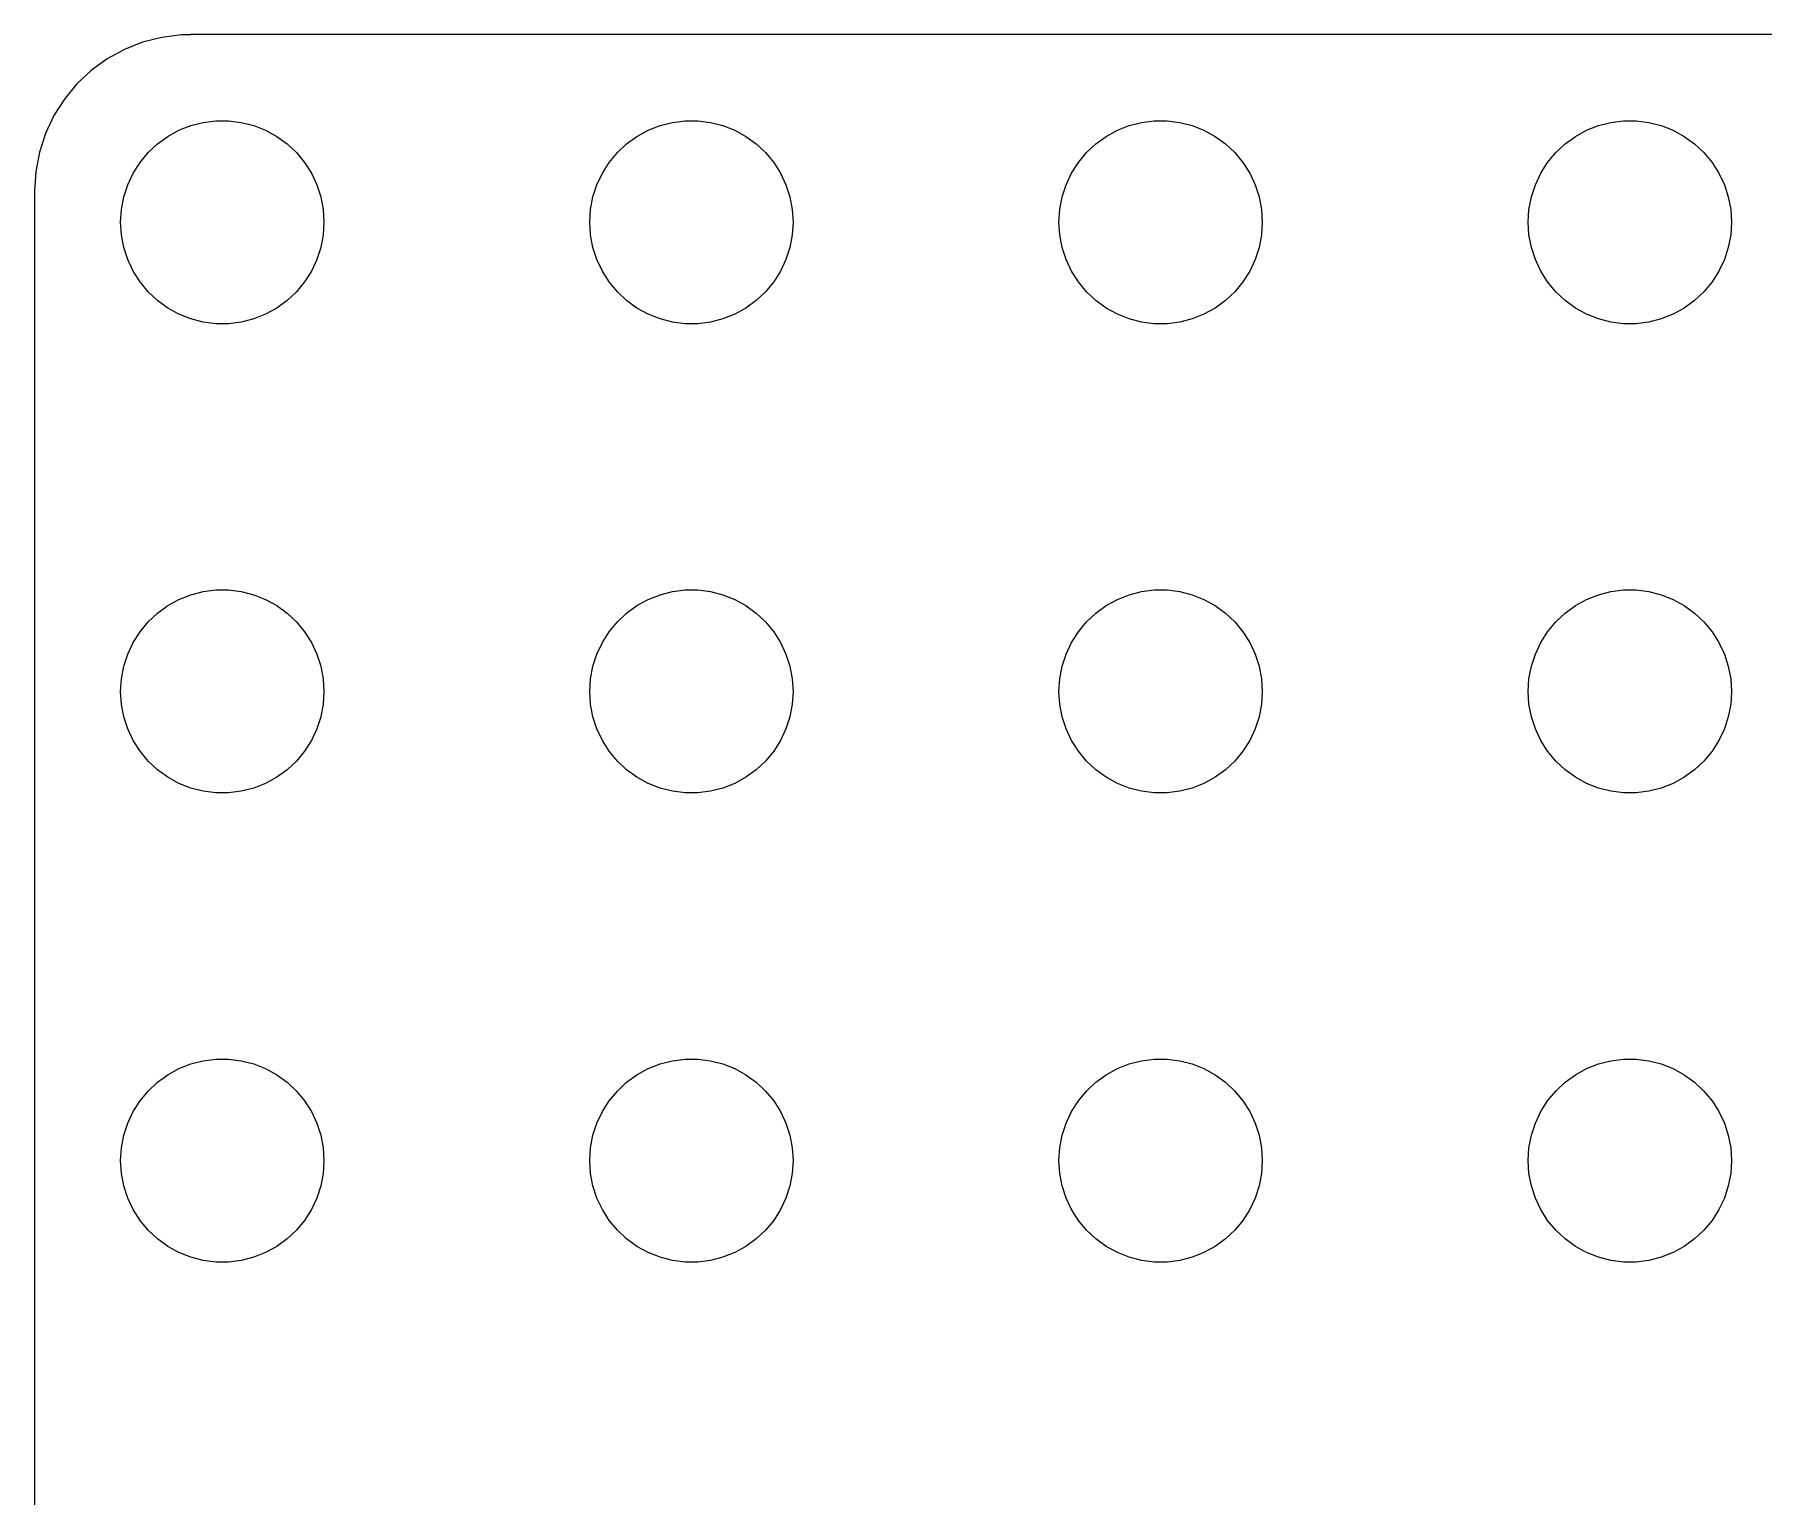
# Model space of a CAD drawing. Header units: metres. Extents: x 9 to 111, y 9 to 111.
# Drawn here: x 9 to 64.3, y 64.3 to 111 of the extents above; entities that cross this region are included whole.
import ezdxf

# ---------------------------------------------------------------- set-up
doc = ezdxf.new("R2010")
doc.units = ezdxf.units.M

msp = doc.modelspace()

# ---------------------------------------------------------------- linework, layer by layer
for p, q in [((12.4549, 110.755), (11.8711, 110.524)), ((13.0631, 110.911), (12.4549, 110.755)), ((13.686, 110.99), (13.0631, 110.911)), ((14, 110.99), (13.686, 110.99)), ((106, 111), (14, 111)), ((14, 111), (14, 110.99)), ((11.3209, 110.222), (10.8129, 109.853)), ((11.8711, 110.524), (11.3209, 110.222)), ((10.8129, 109.853), (10.3551, 109.423)), ((9.9549, 108.939), (9.6184, 108.409)), ((10.3551, 109.423), (9.9549, 108.939)), ((9.6184, 108.409), (9.3511, 107.841)), ((9.3511, 107.841), (9.1571, 107.243)), ((13.2586, 107.744), (13.6162, 107.941)), ((13.6162, 107.941), (13.9957, 108.091)), ((13.9957, 108.091), (14.391, 108.192)), ((14.391, 108.192), (14.7959, 108.244)), ((14.7959, 108.244), (15.2041, 108.244)), ((15.2041, 108.244), (15.609, 108.192)), ((15.609, 108.192), (16.0043, 108.091)), ((16.0043, 108.091), (16.3838, 107.941)), ((16.3838, 107.941), (16.7414, 107.744)), ((28.2586, 107.744), (28.6162, 107.941)), ((28.6162, 107.941), (28.9957, 108.091)), ((28.9957, 108.091), (29.391, 108.192)), ((29.391, 108.192), (29.7959, 108.244)), ((29.7959, 108.244), (30.2041, 108.244)), ((30.2041, 108.244), (30.609, 108.192)), ((30.609, 108.192), (31.0043, 108.091)), ((31.0043, 108.091), (31.3838, 107.941)), ((31.3838, 107.941), (31.7414, 107.744)), ((43.2586, 107.744), (43.6162, 107.941)), ((43.6162, 107.941), (43.9957, 108.091)), ((43.9957, 108.091), (44.391, 108.192)), ((44.391, 108.192), (44.7959, 108.244)), ((44.7959, 108.244), (45.2041, 108.244)), ((45.2041, 108.244), (45.609, 108.192)), ((45.609, 108.192), (46.0043, 108.091)), ((46.0043, 108.091), (46.3838, 107.941)), ((46.3838, 107.941), (46.7414, 107.744)), ((58.2586, 107.744), (58.6162, 107.941)), ((58.6162, 107.941), (58.9957, 108.091)), ((58.9957, 108.091), (59.391, 108.192)), ((59.391, 108.192), (59.7959, 108.244)), ((59.7959, 108.244), (60.2041, 108.244)), ((60.2041, 108.244), (60.609, 108.192)), ((60.609, 108.192), (61.0043, 108.091)), ((61.0043, 108.091), (61.3838, 107.941)), ((61.3838, 107.941), (61.7414, 107.744)), ((9.1571, 107.243), (9.0394, 106.627)), ((12.3707, 106.91), (12.6308, 107.225)), ((12.6308, 107.225), (12.9284, 107.504)), ((12.9284, 107.504), (13.2586, 107.744)), ((16.7414, 107.744), (17.0716, 107.504)), ((17.0716, 107.504), (17.3691, 107.225)), ((17.3691, 107.225), (17.6293, 106.91)), ((27.3707, 106.91), (27.6308, 107.225)), ((27.6308, 107.225), (27.9284, 107.504)), ((27.9284, 107.504), (28.2586, 107.744)), ((31.7414, 107.744), (32.0716, 107.504)), ((32.0716, 107.504), (32.3691, 107.225)), ((32.3691, 107.225), (32.6293, 106.91)), ((42.3707, 106.91), (42.6308, 107.225)), ((42.6308, 107.225), (42.9284, 107.504)), ((42.9284, 107.504), (43.2586, 107.744)), ((46.7414, 107.744), (47.0716, 107.504)), ((47.0716, 107.504), (47.3691, 107.225)), ((47.3691, 107.225), (47.6293, 106.91)), ((57.3707, 106.91), (57.6308, 107.225)), ((57.6308, 107.225), (57.9284, 107.504)), ((57.9284, 107.504), (58.2586, 107.744)), ((61.7414, 107.744), (62.0716, 107.504)), ((62.0716, 107.504), (62.3691, 107.225)), ((62.3691, 107.225), (62.6293, 106.91)), ((12.152, 106.566), (12.3707, 106.91)), ((17.6293, 106.91), (17.848, 106.566)), ((27.152, 106.566), (27.3707, 106.91)), ((32.6293, 106.91), (32.848, 106.566)), ((42.152, 106.566), (42.3707, 106.91)), ((47.6293, 106.91), (47.848, 106.566)), ((57.152, 106.566), (57.3707, 106.91)), ((62.6293, 106.91), (62.848, 106.566)), ((9.0394, 106.627), (9, 106)), ((11.8521, 105.808), (11.9782, 106.196)), ((11.9782, 106.196), (12.152, 106.566)), ((17.848, 106.566), (18.0218, 106.196)), ((18.0218, 106.196), (18.1479, 105.808)), ((26.8521, 105.808), (26.9782, 106.196)), ((26.9782, 106.196), (27.152, 106.566)), ((32.848, 106.566), (33.0218, 106.196)), ((33.0218, 106.196), (33.1479, 105.808)), ((41.8521, 105.808), (41.9782, 106.196)), ((41.9782, 106.196), (42.152, 106.566)), ((47.848, 106.566), (48.0218, 106.196)), ((48.0218, 106.196), (48.1479, 105.808)), ((56.8521, 105.808), (56.9782, 106.196)), ((56.9782, 106.196), (57.152, 106.566)), ((62.848, 106.566), (63.0218, 106.196)), ((63.0218, 106.196), (63.1479, 105.808)), ((9, 106), (9, 14)), ((11.7756, 105.407), (11.8521, 105.808)), ((18.1479, 105.808), (18.2244, 105.407)), ((26.7756, 105.407), (26.8521, 105.808)), ((33.1479, 105.808), (33.2244, 105.407)), ((41.7756, 105.407), (41.8521, 105.808)), ((48.1479, 105.808), (48.2244, 105.407)), ((56.7756, 105.407), (56.8521, 105.808)), ((63.1479, 105.808), (63.2244, 105.407)), ((11.75, 105), (11.7756, 105.407)), ((18.2244, 105.407), (18.25, 105)), ((26.75, 105), (26.7756, 105.407)), ((33.2244, 105.407), (33.25, 105)), ((41.75, 105), (41.7756, 105.407)), ((48.2244, 105.407), (48.25, 105)), ((56.75, 105), (56.7756, 105.407)), ((63.2244, 105.407), (63.25, 105)), ((11.7756, 104.593), (11.75, 105)), ((11.8521, 104.192), (11.7756, 104.593)), ((18.2244, 104.593), (18.1479, 104.192)), ((18.25, 105), (18.2244, 104.593)), ((26.7756, 104.593), (26.75, 105)), ((26.8521, 104.192), (26.7756, 104.593)), ((33.2244, 104.593), (33.1479, 104.192)), ((33.25, 105), (33.2244, 104.593)), ((41.7756, 104.593), (41.75, 105)), ((41.8521, 104.192), (41.7756, 104.593)), ((48.2244, 104.593), (48.1479, 104.192)), ((48.25, 105), (48.2244, 104.593)), ((56.7756, 104.593), (56.75, 105)), ((56.8521, 104.192), (56.7756, 104.593)), ((63.2244, 104.593), (63.1479, 104.192)), ((63.25, 105), (63.2244, 104.593)), ((11.9782, 103.804), (11.8521, 104.192)), ((18.1479, 104.192), (18.0218, 103.804)), ((26.9782, 103.804), (26.8521, 104.192)), ((33.1479, 104.192), (33.0218, 103.804)), ((41.9782, 103.804), (41.8521, 104.192)), ((48.1479, 104.192), (48.0218, 103.804)), ((56.9782, 103.804), (56.8521, 104.192)), ((63.1479, 104.192), (63.0218, 103.804)), ((12.152, 103.434), (11.9782, 103.804)), ((12.3707, 103.09), (12.152, 103.434)), ((17.848, 103.434), (17.6293, 103.09)), ((18.0218, 103.804), (17.848, 103.434)), ((27.152, 103.434), (26.9782, 103.804)), ((27.3707, 103.09), (27.152, 103.434)), ((32.848, 103.434), (32.6293, 103.09)), ((33.0218, 103.804), (32.848, 103.434)), ((42.152, 103.434), (41.9782, 103.804)), ((42.3707, 103.09), (42.152, 103.434)), ((47.848, 103.434), (47.6293, 103.09)), ((48.0218, 103.804), (47.848, 103.434)), ((57.152, 103.434), (56.9782, 103.804)), ((57.3707, 103.09), (57.152, 103.434)), ((62.848, 103.434), (62.6293, 103.09)), ((63.0218, 103.804), (62.848, 103.434)), ((12.6308, 102.775), (12.3707, 103.09)), ((17.6293, 103.09), (17.3691, 102.775)), ((27.6308, 102.775), (27.3707, 103.09)), ((32.6293, 103.09), (32.3691, 102.775)), ((42.6308, 102.775), (42.3707, 103.09)), ((47.6293, 103.09), (47.3691, 102.775)), ((57.6308, 102.775), (57.3707, 103.09)), ((62.6293, 103.09), (62.3691, 102.775)), ((12.9284, 102.496), (12.6308, 102.775)), ((13.2586, 102.256), (12.9284, 102.496)), ((13.6162, 102.059), (13.2586, 102.256)), ((16.7414, 102.256), (16.3838, 102.059)), ((17.0716, 102.496), (16.7414, 102.256)), ((17.3691, 102.775), (17.0716, 102.496)), ((27.9284, 102.496), (27.6308, 102.775)), ((28.2586, 102.256), (27.9284, 102.496)), ((28.6162, 102.059), (28.2586, 102.256)), ((31.7414, 102.256), (31.3838, 102.059)), ((32.0716, 102.496), (31.7414, 102.256)), ((32.3691, 102.775), (32.0716, 102.496)), ((42.9284, 102.496), (42.6308, 102.775)), ((43.2586, 102.256), (42.9284, 102.496)), ((43.6162, 102.059), (43.2586, 102.256)), ((46.7414, 102.256), (46.3838, 102.059)), ((47.0716, 102.496), (46.7414, 102.256)), ((47.3691, 102.775), (47.0716, 102.496)), ((57.9284, 102.496), (57.6308, 102.775)), ((58.2586, 102.256), (57.9284, 102.496)), ((58.6162, 102.059), (58.2586, 102.256)), ((61.7414, 102.256), (61.3838, 102.059)), ((62.0716, 102.496), (61.7414, 102.256)), ((62.3691, 102.775), (62.0716, 102.496)), ((13.9957, 101.909), (13.6162, 102.059)), ((14.391, 101.808), (13.9957, 101.909)), ((14.7959, 101.756), (14.391, 101.808)), ((15.2041, 101.756), (14.7959, 101.756)), ((15.609, 101.808), (15.2041, 101.756)), ((16.0043, 101.909), (15.609, 101.808)), ((16.3838, 102.059), (16.0043, 101.909)), ((28.9957, 101.909), (28.6162, 102.059)), ((29.391, 101.808), (28.9957, 101.909)), ((29.7959, 101.756), (29.391, 101.808)), ((30.2041, 101.756), (29.7959, 101.756)), ((30.609, 101.808), (30.2041, 101.756)), ((31.0043, 101.909), (30.609, 101.808)), ((31.3838, 102.059), (31.0043, 101.909)), ((43.9957, 101.909), (43.6162, 102.059)), ((44.391, 101.808), (43.9957, 101.909)), ((44.7959, 101.756), (44.391, 101.808)), ((45.2041, 101.756), (44.7959, 101.756)), ((45.609, 101.808), (45.2041, 101.756)), ((46.0043, 101.909), (45.609, 101.808)), ((46.3838, 102.059), (46.0043, 101.909)), ((58.9957, 101.909), (58.6162, 102.059)), ((59.391, 101.808), (58.9957, 101.909)), ((59.7959, 101.756), (59.391, 101.808)), ((60.2041, 101.756), (59.7959, 101.756)), ((60.609, 101.808), (60.2041, 101.756)), ((61.0043, 101.909), (60.609, 101.808)), ((61.3838, 102.059), (61.0043, 101.909)), ((13.2586, 92.7441), (13.6162, 92.9407)), ((13.6162, 92.9407), (13.9957, 93.0909)), ((13.9957, 93.0909), (14.391, 93.1924)), ((14.391, 93.1924), (14.7959, 93.2436)), ((14.7959, 93.2436), (15.2041, 93.2436)), ((15.2041, 93.2436), (15.609, 93.1924)), ((15.609, 93.1924), (16.0043, 93.0909)), ((16.0043, 93.0909), (16.3838, 92.9407)), ((16.3838, 92.9407), (16.7414, 92.7441)), ((28.2586, 92.7441), (28.6162, 92.9407)), ((28.6162, 92.9407), (28.9957, 93.0909)), ((28.9957, 93.0909), (29.391, 93.1924)), ((29.391, 93.1924), (29.7959, 93.2436)), ((29.7959, 93.2436), (30.2041, 93.2436)), ((30.2041, 93.2436), (30.609, 93.1924)), ((30.609, 93.1924), (31.0043, 93.0909)), ((31.0043, 93.0909), (31.3838, 92.9407)), ((31.3838, 92.9407), (31.7414, 92.7441)), ((43.2586, 92.7441), (43.6162, 92.9407)), ((43.6162, 92.9407), (43.9957, 93.0909)), ((43.9957, 93.0909), (44.391, 93.1924)), ((44.391, 93.1924), (44.7959, 93.2436)), ((44.7959, 93.2436), (45.2041, 93.2436)), ((45.2041, 93.2436), (45.609, 93.1924)), ((45.609, 93.1924), (46.0043, 93.0909)), ((46.0043, 93.0909), (46.3838, 92.9407)), ((46.3838, 92.9407), (46.7414, 92.7441)), ((58.2586, 92.7441), (58.6162, 92.9407)), ((58.6162, 92.9407), (58.9957, 93.0909)), ((58.9957, 93.0909), (59.391, 93.1924)), ((59.391, 93.1924), (59.7959, 93.2436)), ((59.7959, 93.2436), (60.2041, 93.2436)), ((60.2041, 93.2436), (60.609, 93.1924)), ((60.609, 93.1924), (61.0043, 93.0909)), ((61.0043, 93.0909), (61.3838, 92.9407)), ((61.3838, 92.9407), (61.7414, 92.7441)), ((12.6308, 92.2248), (12.9284, 92.5042)), ((12.9284, 92.5042), (13.2586, 92.7441)), ((16.7414, 92.7441), (17.0716, 92.5042)), ((17.0716, 92.5042), (17.3691, 92.2248)), ((27.6308, 92.2248), (27.9284, 92.5042)), ((27.9284, 92.5042), (28.2586, 92.7441)), ((31.7414, 92.7441), (32.0716, 92.5042)), ((32.0716, 92.5042), (32.3691, 92.2248)), ((42.6308, 92.2248), (42.9284, 92.5042)), ((42.9284, 92.5042), (43.2586, 92.7441)), ((46.7414, 92.7441), (47.0716, 92.5042)), ((47.0716, 92.5042), (47.3691, 92.2248)), ((57.6308, 92.2248), (57.9284, 92.5042)), ((57.9284, 92.5042), (58.2586, 92.7441)), ((61.7414, 92.7441), (62.0716, 92.5042)), ((62.0716, 92.5042), (62.3691, 92.2248)), ((12.152, 91.5657), (12.3707, 91.9103)), ((12.3707, 91.9103), (12.6308, 92.2248)), ((17.3691, 92.2248), (17.6293, 91.9103)), ((17.6293, 91.9103), (17.848, 91.5657)), ((27.152, 91.5657), (27.3707, 91.9103)), ((27.3707, 91.9103), (27.6308, 92.2248)), ((32.3691, 92.2248), (32.6293, 91.9103)), ((32.6293, 91.9103), (32.848, 91.5657)), ((42.152, 91.5657), (42.3707, 91.9103)), ((42.3707, 91.9103), (42.6308, 92.2248)), ((47.3691, 92.2248), (47.6293, 91.9103)), ((47.6293, 91.9103), (47.848, 91.5657)), ((57.152, 91.5657), (57.3707, 91.9103)), ((57.3707, 91.9103), (57.6308, 92.2248)), ((62.3691, 92.2248), (62.6293, 91.9103)), ((62.6293, 91.9103), (62.848, 91.5657)), ((11.8521, 90.8082), (11.9782, 91.1964)), ((11.9782, 91.1964), (12.152, 91.5657)), ((17.848, 91.5657), (18.0218, 91.1964)), ((18.0218, 91.1964), (18.1479, 90.8082)), ((26.8521, 90.8082), (26.9782, 91.1964)), ((26.9782, 91.1964), (27.152, 91.5657)), ((32.848, 91.5657), (33.0218, 91.1964)), ((33.0218, 91.1964), (33.1479, 90.8082)), ((41.8521, 90.8082), (41.9782, 91.1964)), ((41.9782, 91.1964), (42.152, 91.5657)), ((47.848, 91.5657), (48.0218, 91.1964)), ((48.0218, 91.1964), (48.1479, 90.8082)), ((56.8521, 90.8082), (56.9782, 91.1964)), ((56.9782, 91.1964), (57.152, 91.5657)), ((62.848, 91.5657), (63.0218, 91.1964)), ((63.0218, 91.1964), (63.1479, 90.8082)), ((11.7756, 90.4073), (11.8521, 90.8082)), ((18.1479, 90.8082), (18.2244, 90.4073)), ((26.7756, 90.4073), (26.8521, 90.8082)), ((33.1479, 90.8082), (33.2244, 90.4073)), ((41.7756, 90.4073), (41.8521, 90.8082)), ((48.1479, 90.8082), (48.2244, 90.4073)), ((56.7756, 90.4073), (56.8521, 90.8082)), ((63.1479, 90.8082), (63.2244, 90.4073)), ((11.75, 90), (11.7756, 90.4073)), ((18.2244, 90.4073), (18.25, 90)), ((26.75, 90), (26.7756, 90.4073)), ((33.2244, 90.4073), (33.25, 90)), ((41.75, 90), (41.7756, 90.4073)), ((48.2244, 90.4073), (48.25, 90)), ((56.75, 90), (56.7756, 90.4073)), ((63.2244, 90.4073), (63.25, 90)), ((11.7756, 89.5927), (11.75, 90)), ((11.8521, 89.1918), (11.7756, 89.5927)), ((18.2244, 89.5927), (18.1479, 89.1918)), ((18.25, 90), (18.2244, 89.5927)), ((26.7756, 89.5927), (26.75, 90)), ((26.8521, 89.1918), (26.7756, 89.5927)), ((33.2244, 89.5927), (33.1479, 89.1918)), ((33.25, 90), (33.2244, 89.5927)), ((41.7756, 89.5927), (41.75, 90)), ((41.8521, 89.1918), (41.7756, 89.5927)), ((48.2244, 89.5927), (48.1479, 89.1918)), ((48.25, 90), (48.2244, 89.5927)), ((56.7756, 89.5927), (56.75, 90)), ((56.8521, 89.1918), (56.7756, 89.5927)), ((63.2244, 89.5927), (63.1479, 89.1918)), ((63.25, 90), (63.2244, 89.5927)), ((11.9782, 88.8036), (11.8521, 89.1918)), ((18.1479, 89.1918), (18.0218, 88.8036)), ((26.9782, 88.8036), (26.8521, 89.1918)), ((33.1479, 89.1918), (33.0218, 88.8036)), ((41.9782, 88.8036), (41.8521, 89.1918)), ((48.1479, 89.1918), (48.0218, 88.8036)), ((56.9782, 88.8036), (56.8521, 89.1918)), ((63.1479, 89.1918), (63.0218, 88.8036)), ((12.152, 88.4343), (11.9782, 88.8036)), ((12.3707, 88.0897), (12.152, 88.4343)), ((17.848, 88.4343), (17.6293, 88.0897)), ((18.0218, 88.8036), (17.848, 88.4343)), ((27.152, 88.4343), (26.9782, 88.8036)), ((27.3707, 88.0897), (27.152, 88.4343)), ((32.848, 88.4343), (32.6293, 88.0897)), ((33.0218, 88.8036), (32.848, 88.4343)), ((42.152, 88.4343), (41.9782, 88.8036)), ((42.3707, 88.0897), (42.152, 88.4343)), ((47.848, 88.4343), (47.6293, 88.0897)), ((48.0218, 88.8036), (47.848, 88.4343)), ((57.152, 88.4343), (56.9782, 88.8036)), ((57.3707, 88.0897), (57.152, 88.4343)), ((62.848, 88.4343), (62.6293, 88.0897)), ((63.0218, 88.8036), (62.848, 88.4343)), ((12.6308, 87.7752), (12.3707, 88.0897)), ((17.6293, 88.0897), (17.3691, 87.7752)), ((27.6308, 87.7752), (27.3707, 88.0897)), ((32.6293, 88.0897), (32.3691, 87.7752)), ((42.6308, 87.7752), (42.3707, 88.0897)), ((47.6293, 88.0897), (47.3691, 87.7752)), ((57.6308, 87.7752), (57.3707, 88.0897)), ((62.6293, 88.0897), (62.3691, 87.7752)), ((12.9284, 87.4958), (12.6308, 87.7752)), ((13.2586, 87.2559), (12.9284, 87.4958)), ((17.0716, 87.4958), (16.7414, 87.2559)), ((17.3691, 87.7752), (17.0716, 87.4958)), ((27.9284, 87.4958), (27.6308, 87.7752)), ((28.2586, 87.2559), (27.9284, 87.4958)), ((32.0716, 87.4958), (31.7414, 87.2559)), ((32.3691, 87.7752), (32.0716, 87.4958)), ((42.9284, 87.4958), (42.6308, 87.7752)), ((43.2586, 87.2559), (42.9284, 87.4958)), ((47.0716, 87.4958), (46.7414, 87.2559)), ((47.3691, 87.7752), (47.0716, 87.4958)), ((57.9284, 87.4958), (57.6308, 87.7752)), ((58.2586, 87.2559), (57.9284, 87.4958)), ((62.0716, 87.4958), (61.7414, 87.2559)), ((62.3691, 87.7752), (62.0716, 87.4958)), ((13.6162, 87.0593), (13.2586, 87.2559)), ((13.9957, 86.9091), (13.6162, 87.0593)), ((14.391, 86.8076), (13.9957, 86.9091)), ((14.7959, 86.7564), (14.391, 86.8076)), ((15.609, 86.8076), (15.2041, 86.7564)), ((16.0043, 86.9091), (15.609, 86.8076)), ((16.3838, 87.0593), (16.0043, 86.9091)), ((16.7414, 87.2559), (16.3838, 87.0593)), ((28.6162, 87.0593), (28.2586, 87.2559)), ((28.9957, 86.9091), (28.6162, 87.0593)), ((29.391, 86.8076), (28.9957, 86.9091)), ((29.7959, 86.7564), (29.391, 86.8076)), ((30.609, 86.8076), (30.2041, 86.7564)), ((31.0043, 86.9091), (30.609, 86.8076)), ((31.3838, 87.0593), (31.0043, 86.9091)), ((31.7414, 87.2559), (31.3838, 87.0593)), ((43.6162, 87.0593), (43.2586, 87.2559)), ((43.9957, 86.9091), (43.6162, 87.0593)), ((44.391, 86.8076), (43.9957, 86.9091)), ((44.7959, 86.7564), (44.391, 86.8076)), ((45.609, 86.8076), (45.2041, 86.7564)), ((46.0043, 86.9091), (45.609, 86.8076)), ((46.3838, 87.0593), (46.0043, 86.9091)), ((46.7414, 87.2559), (46.3838, 87.0593)), ((58.6162, 87.0593), (58.2586, 87.2559)), ((58.9957, 86.9091), (58.6162, 87.0593)), ((59.391, 86.8076), (58.9957, 86.9091)), ((59.7959, 86.7564), (59.391, 86.8076)), ((60.609, 86.8076), (60.2041, 86.7564)), ((61.0043, 86.9091), (60.609, 86.8076)), ((61.3838, 87.0593), (61.0043, 86.9091)), ((61.7414, 87.2559), (61.3838, 87.0593)), ((15.2041, 86.7564), (14.7959, 86.7564)), ((30.2041, 86.7564), (29.7959, 86.7564)), ((45.2041, 86.7564), (44.7959, 86.7564)), ((60.2041, 86.7564), (59.7959, 86.7564)), ((13.2586, 77.7441), (13.6162, 77.9407)), ((13.6162, 77.9407), (13.9957, 78.0909)), ((13.9957, 78.0909), (14.391, 78.1924)), ((14.391, 78.1924), (14.7959, 78.2436)), ((14.7959, 78.2436), (15.2041, 78.2436)), ((15.2041, 78.2436), (15.609, 78.1924)), ((15.609, 78.1924), (16.0043, 78.0909)), ((16.0043, 78.0909), (16.3838, 77.9407)), ((16.3838, 77.9407), (16.7414, 77.7441)), ((28.2586, 77.7441), (28.6162, 77.9407)), ((28.6162, 77.9407), (28.9957, 78.0909)), ((28.9957, 78.0909), (29.391, 78.1924)), ((29.391, 78.1924), (29.7959, 78.2436)), ((29.7959, 78.2436), (30.2041, 78.2436)), ((30.2041, 78.2436), (30.609, 78.1924)), ((30.609, 78.1924), (31.0043, 78.0909)), ((31.0043, 78.0909), (31.3838, 77.9407)), ((31.3838, 77.9407), (31.7414, 77.7441)), ((43.2586, 77.7441), (43.6162, 77.9407)), ((43.6162, 77.9407), (43.9957, 78.0909)), ((43.9957, 78.0909), (44.391, 78.1924)), ((44.391, 78.1924), (44.7959, 78.2436)), ((44.7959, 78.2436), (45.2041, 78.2436)), ((45.2041, 78.2436), (45.609, 78.1924)), ((45.609, 78.1924), (46.0043, 78.0909)), ((46.0043, 78.0909), (46.3838, 77.9407)), ((46.3838, 77.9407), (46.7414, 77.7441)), ((58.2586, 77.7441), (58.6162, 77.9407)), ((58.6162, 77.9407), (58.9957, 78.0909)), ((58.9957, 78.0909), (59.391, 78.1924)), ((59.391, 78.1924), (59.7959, 78.2436)), ((59.7959, 78.2436), (60.2041, 78.2436)), ((60.2041, 78.2436), (60.609, 78.1924)), ((60.609, 78.1924), (61.0043, 78.0909)), ((61.0043, 78.0909), (61.3838, 77.9407)), ((61.3838, 77.9407), (61.7414, 77.7441)), ((12.6308, 77.2248), (12.9284, 77.5042)), ((12.9284, 77.5042), (13.2586, 77.7441)), ((16.7414, 77.7441), (17.0716, 77.5042)), ((17.0716, 77.5042), (17.3691, 77.2248)), ((27.6308, 77.2248), (27.9284, 77.5042)), ((27.9284, 77.5042), (28.2586, 77.7441)), ((31.7414, 77.7441), (32.0716, 77.5042)), ((32.0716, 77.5042), (32.3691, 77.2248)), ((42.6308, 77.2248), (42.9284, 77.5042)), ((42.9284, 77.5042), (43.2586, 77.7441)), ((46.7414, 77.7441), (47.0716, 77.5042)), ((47.0716, 77.5042), (47.3691, 77.2248)), ((57.6308, 77.2248), (57.9284, 77.5042)), ((57.9284, 77.5042), (58.2586, 77.7441)), ((61.7414, 77.7441), (62.0716, 77.5042)), ((62.0716, 77.5042), (62.3691, 77.2248)), ((12.152, 76.5657), (12.3707, 76.9103)), ((12.3707, 76.9103), (12.6308, 77.2248)), ((17.3691, 77.2248), (17.6293, 76.9103)), ((17.6293, 76.9103), (17.848, 76.5657)), ((27.152, 76.5657), (27.3707, 76.9103)), ((27.3707, 76.9103), (27.6308, 77.2248)), ((32.3691, 77.2248), (32.6293, 76.9103)), ((32.6293, 76.9103), (32.848, 76.5657)), ((42.152, 76.5657), (42.3707, 76.9103)), ((42.3707, 76.9103), (42.6308, 77.2248)), ((47.3691, 77.2248), (47.6293, 76.9103)), ((47.6293, 76.9103), (47.848, 76.5657)), ((57.152, 76.5657), (57.3707, 76.9103)), ((57.3707, 76.9103), (57.6308, 77.2248)), ((62.3691, 77.2248), (62.6293, 76.9103)), ((62.6293, 76.9103), (62.848, 76.5657)), ((11.9782, 76.1964), (12.152, 76.5657)), ((17.848, 76.5657), (18.0218, 76.1964)), ((26.9782, 76.1964), (27.152, 76.5657)), ((32.848, 76.5657), (33.0218, 76.1964)), ((41.9782, 76.1964), (42.152, 76.5657)), ((47.848, 76.5657), (48.0218, 76.1964)), ((56.9782, 76.1964), (57.152, 76.5657)), ((62.848, 76.5657), (63.0218, 76.1964)), ((11.7756, 75.4073), (11.8521, 75.8082)), ((11.8521, 75.8082), (11.9782, 76.1964)), ((18.0218, 76.1964), (18.1479, 75.8082)), ((18.1479, 75.8082), (18.2244, 75.4073)), ((26.7756, 75.4073), (26.8521, 75.8082)), ((26.8521, 75.8082), (26.9782, 76.1964)), ((33.0218, 76.1964), (33.1479, 75.8082)), ((33.1479, 75.8082), (33.2244, 75.4073)), ((41.7756, 75.4073), (41.8521, 75.8082)), ((41.8521, 75.8082), (41.9782, 76.1964)), ((48.0218, 76.1964), (48.1479, 75.8082)), ((48.1479, 75.8082), (48.2244, 75.4073)), ((56.7756, 75.4073), (56.8521, 75.8082)), ((56.8521, 75.8082), (56.9782, 76.1964)), ((63.0218, 76.1964), (63.1479, 75.8082)), ((63.1479, 75.8082), (63.2244, 75.4073)), ((11.75, 75), (11.7756, 75.4073)), ((18.2244, 75.4073), (18.25, 75)), ((26.75, 75), (26.7756, 75.4073)), ((33.2244, 75.4073), (33.25, 75)), ((41.75, 75), (41.7756, 75.4073)), ((48.2244, 75.4073), (48.25, 75)), ((56.75, 75), (56.7756, 75.4073)), ((63.2244, 75.4073), (63.25, 75)), ((11.7756, 74.5927), (11.75, 75)), ((18.25, 75), (18.2244, 74.5927)), ((26.7756, 74.5927), (26.75, 75)), ((33.25, 75), (33.2244, 74.5927)), ((41.7756, 74.5927), (41.75, 75)), ((48.25, 75), (48.2244, 74.5927)), ((56.7756, 74.5927), (56.75, 75)), ((63.25, 75), (63.2244, 74.5927)), ((11.8521, 74.1918), (11.7756, 74.5927)), ((11.9782, 73.8036), (11.8521, 74.1918)), ((18.1479, 74.1918), (18.0218, 73.8036)), ((18.2244, 74.5927), (18.1479, 74.1918)), ((26.8521, 74.1918), (26.7756, 74.5927)), ((26.9782, 73.8036), (26.8521, 74.1918)), ((33.1479, 74.1918), (33.0218, 73.8036)), ((33.2244, 74.5927), (33.1479, 74.1918)), ((41.8521, 74.1918), (41.7756, 74.5927)), ((41.9782, 73.8036), (41.8521, 74.1918)), ((48.1479, 74.1918), (48.0218, 73.8036)), ((48.2244, 74.5927), (48.1479, 74.1918)), ((56.8521, 74.1918), (56.7756, 74.5927)), ((56.9782, 73.8036), (56.8521, 74.1918)), ((63.1479, 74.1918), (63.0218, 73.8036)), ((63.2244, 74.5927), (63.1479, 74.1918)), ((12.152, 73.4343), (11.9782, 73.8036)), ((18.0218, 73.8036), (17.848, 73.4343)), ((27.152, 73.4343), (26.9782, 73.8036)), ((33.0218, 73.8036), (32.848, 73.4343)), ((42.152, 73.4343), (41.9782, 73.8036)), ((48.0218, 73.8036), (47.848, 73.4343)), ((57.152, 73.4343), (56.9782, 73.8036)), ((63.0218, 73.8036), (62.848, 73.4343)), ((12.3707, 73.0897), (12.152, 73.4343)), ((12.6308, 72.7752), (12.3707, 73.0897)), ((17.6293, 73.0897), (17.3691, 72.7752)), ((17.848, 73.4343), (17.6293, 73.0897)), ((27.3707, 73.0897), (27.152, 73.4343)), ((27.6308, 72.7752), (27.3707, 73.0897)), ((32.6293, 73.0897), (32.3691, 72.7752)), ((32.848, 73.4343), (32.6293, 73.0897)), ((42.3707, 73.0897), (42.152, 73.4343)), ((42.6308, 72.7752), (42.3707, 73.0897)), ((47.6293, 73.0897), (47.3691, 72.7752)), ((47.848, 73.4343), (47.6293, 73.0897)), ((57.3707, 73.0897), (57.152, 73.4343)), ((57.6308, 72.7752), (57.3707, 73.0897)), ((62.6293, 73.0897), (62.3691, 72.7752)), ((62.848, 73.4343), (62.6293, 73.0897)), ((12.9284, 72.4958), (12.6308, 72.7752)), ((13.2586, 72.2559), (12.9284, 72.4958)), ((17.0716, 72.4958), (16.7414, 72.2559)), ((17.3691, 72.7752), (17.0716, 72.4958)), ((27.9284, 72.4958), (27.6308, 72.7752)), ((28.2586, 72.2559), (27.9284, 72.4958)), ((32.0716, 72.4958), (31.7414, 72.2559)), ((32.3691, 72.7752), (32.0716, 72.4958)), ((42.9284, 72.4958), (42.6308, 72.7752)), ((43.2586, 72.2559), (42.9284, 72.4958)), ((47.0716, 72.4958), (46.7414, 72.2559)), ((47.3691, 72.7752), (47.0716, 72.4958)), ((57.9284, 72.4958), (57.6308, 72.7752)), ((58.2586, 72.2559), (57.9284, 72.4958)), ((62.0716, 72.4958), (61.7414, 72.2559)), ((62.3691, 72.7752), (62.0716, 72.4958)), ((13.6162, 72.0593), (13.2586, 72.2559)), ((13.9957, 71.9091), (13.6162, 72.0593)), ((14.391, 71.8076), (13.9957, 71.9091)), ((16.0043, 71.9091), (15.609, 71.8076)), ((16.3838, 72.0593), (16.0043, 71.9091)), ((16.7414, 72.2559), (16.3838, 72.0593)), ((28.6162, 72.0593), (28.2586, 72.2559)), ((28.9957, 71.9091), (28.6162, 72.0593)), ((29.391, 71.8076), (28.9957, 71.9091)), ((31.0043, 71.9091), (30.609, 71.8076)), ((31.3838, 72.0593), (31.0043, 71.9091)), ((31.7414, 72.2559), (31.3838, 72.0593)), ((43.6162, 72.0593), (43.2586, 72.2559)), ((43.9957, 71.9091), (43.6162, 72.0593)), ((44.391, 71.8076), (43.9957, 71.9091)), ((46.0043, 71.9091), (45.609, 71.8076)), ((46.3838, 72.0593), (46.0043, 71.9091)), ((46.7414, 72.2559), (46.3838, 72.0593)), ((58.6162, 72.0593), (58.2586, 72.2559)), ((58.9957, 71.9091), (58.6162, 72.0593)), ((59.391, 71.8076), (58.9957, 71.9091)), ((61.0043, 71.9091), (60.609, 71.8076)), ((61.3838, 72.0593), (61.0043, 71.9091)), ((61.7414, 72.2559), (61.3838, 72.0593)), ((14.7959, 71.7564), (14.391, 71.8076)), ((15.2041, 71.7564), (14.7959, 71.7564)), ((15.609, 71.8076), (15.2041, 71.7564)), ((29.7959, 71.7564), (29.391, 71.8076)), ((30.2041, 71.7564), (29.7959, 71.7564)), ((30.609, 71.8076), (30.2041, 71.7564)), ((44.7959, 71.7564), (44.391, 71.8076)), ((45.2041, 71.7564), (44.7959, 71.7564)), ((45.609, 71.8076), (45.2041, 71.7564)), ((59.7959, 71.7564), (59.391, 71.8076)), ((60.2041, 71.7564), (59.7959, 71.7564)), ((60.609, 71.8076), (60.2041, 71.7564))]:
    msp.add_line(p, q)

doc.saveas('drawing.dxf')
